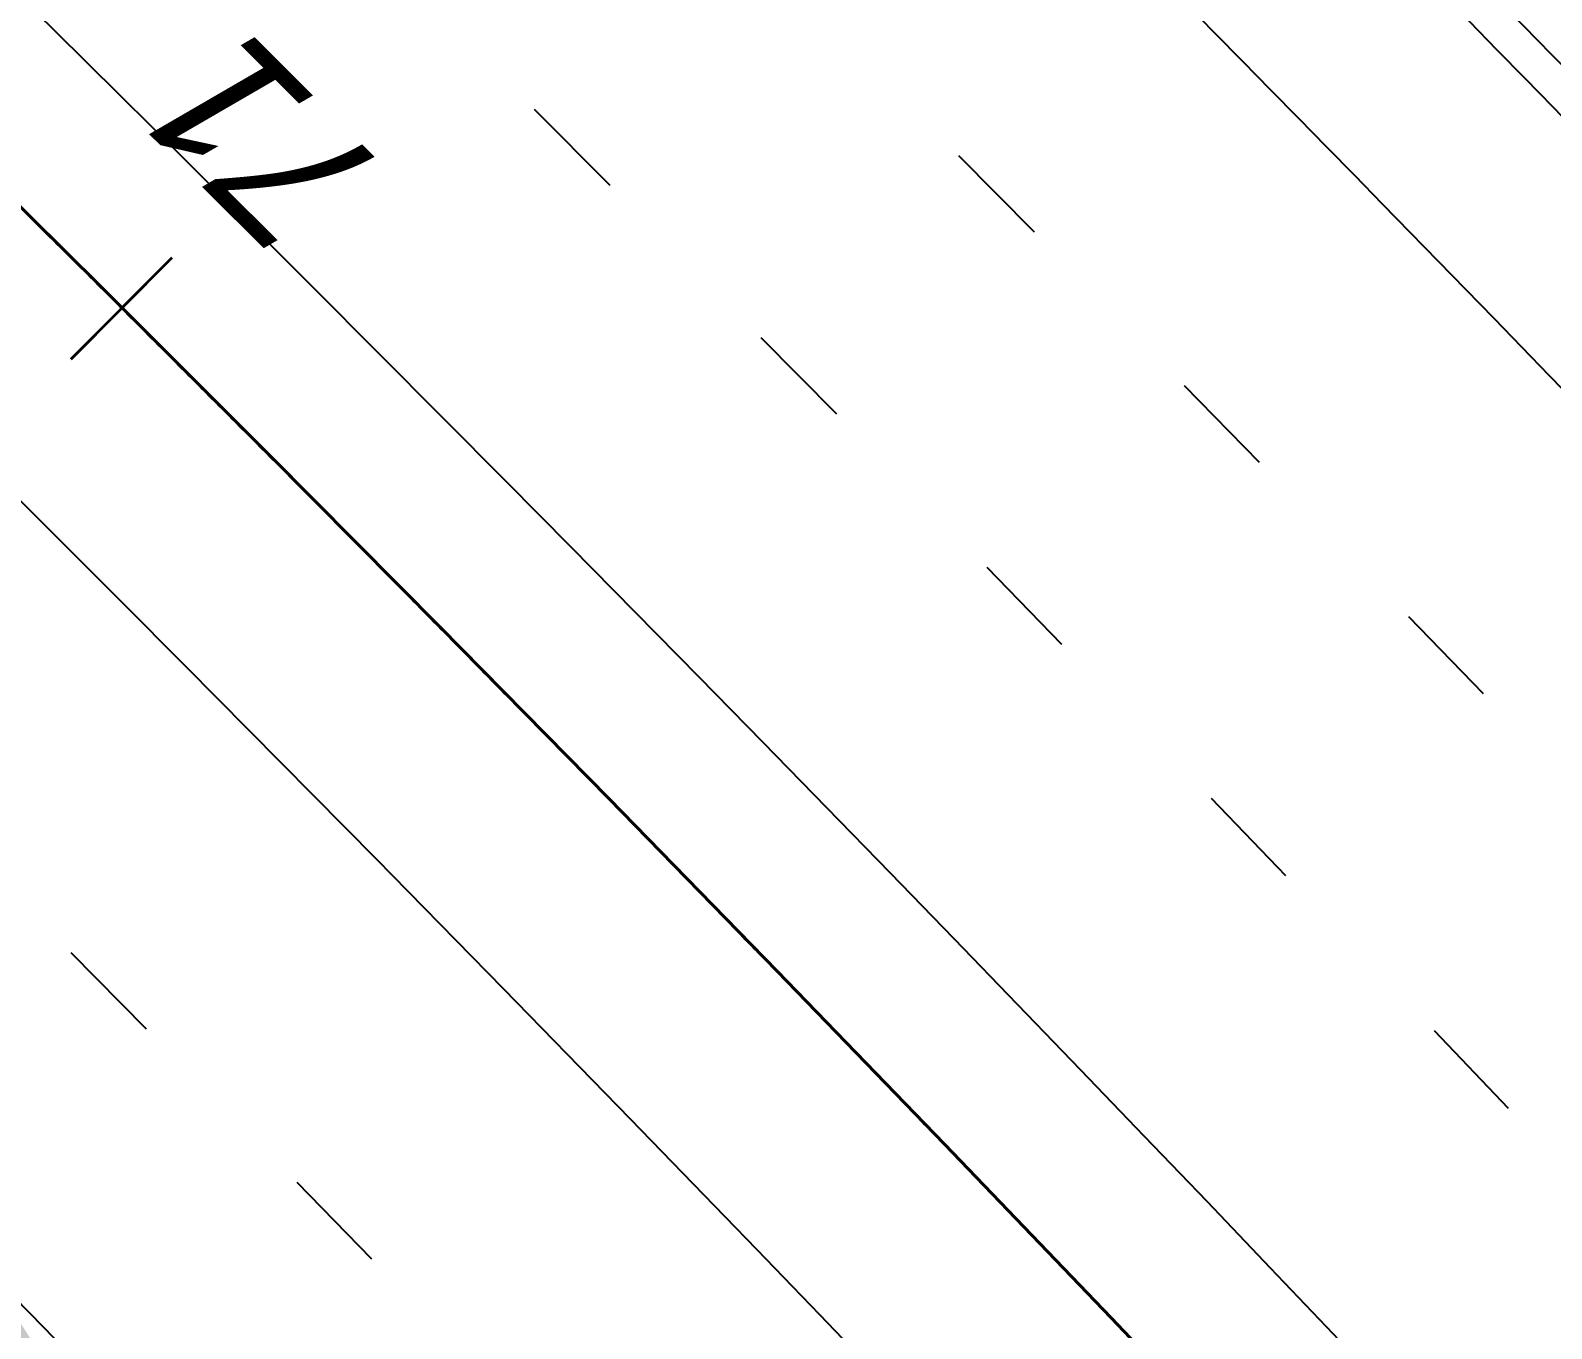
# Model space of a CAD drawing. Header units: millimetres. Extents: x 0 to 285450075, y -3000605 to 8125189010.
# Drawn here: x 6236244.46 to 6236265.72, y 5216917.48 to 5216935.62 of the extents above; entities that cross this region are included whole.
import ezdxf
from ezdxf import colors
from ezdxf.entities.mleader import LeaderData, LeaderLine
from ezdxf.enums import TextEntityAlignment as Align
from ezdxf.math import Vec2, Vec3

# ---------------------------------------------------------------- set-up
doc = ezdxf.new("R2010")
doc.units = ezdxf.units.MM
doc.set_wipeout_variables(frame=1)
for name, pattern in [('15-15', [6, 1.5, -3, 1.5]), ('CENTER', [50.8, 31.75, -6.35, 6.35, -6.35]), ('осевая', [2, 1.25, -0.25, 0.25, -0.25])]:
    doc.linetypes.add(name, pattern=pattern)
for name, color, linetype, lineweight in [('1-Бетон', 106, 'Continuous', 35), ('1-Оси', 1, 'CENTER', 20), ('Железная дорога.0', 7, 'Continuous', 9), ('ИС_Выноски', 3, 'Continuous', 18), ('ИС_Мвн', 3, 'Continuous', 18), ('ИС_Ось', 3, 'осевая', 18), ('ИС_Размер', 3, 'Continuous', 18), ('Основное направление 30.05.Пикетаж', 7, 'Continuous', 15)]:
    doc.layers.add(name, color=color, linetype=linetype, lineweight=lineweight)
doc.layers.add('_Defpoints', color=8, linetype='Continuous', plot=False)
doc.layers.add('Оси_Невидимые', color=5, linetype='Continuous', plot=False)
for name, color, linetype in [('Основное направление 30.05.Верх покрытия', 7, 'Continuous'), ('Основное направление 30.05.Ось трассы', 7, 'Continuous'), ('Петля 1 ось справа.Верх покрытия', 7, 'Continuous')]:
    doc.layers.add(name, color=color, linetype=linetype)
doc.styles.add('ISOCPEUR', font='isocpeur.ttf', dxfattribs={"width": 0.8, "oblique": 15, "height": 2.5})
doc.styles.add('Пикетаж_1', font='pragmai.shx', dxfattribs={"height": 2})

# ---------------------------------------------------------------- blocks, each defined once
blk = doc.blocks.new('б33 план')
at = {"layer": '1-Бетон'}
blk.add_lwpolyline([(1400, 700), (31600, 700), (31600, -700), (1400, -700)], close=True, dxfattribs=at)
blk.add_lwpolyline([(1400, 310), (0, 310), (0, -310), (1400, -310)], dxfattribs=at)
at = {"layer": 'ИС_Ось', "color": 3, "ltscale": 20}
blk.add_lwpolyline([(0, 0), (33000, 0)], dxfattribs=at)
blk = doc.blocks.new('*U1443')
at = {"rotation": 182.4098864728825}
blk.add_blockref('б33 план', (16485, 694), dxfattribs=at)
blk = doc.blocks.new('*U1444')
at = {"layer": '_Defpoints', "color": 0, "linetype": 'ByBlock', "lineweight": -2, "transparency": 16777216}
for p in [(0, -2252), (0, -4504), (0, -6756), (0, -9008), (0, -11260), (0, -13512), (0, -15764), (0, -18016), (0, -20268), (0, -22520), (0, -24772), (0, -27024), (0, -29276)]:
    blk.add_blockref('*U1443', p, dxfattribs=at)
blk = doc.blocks.new('Б24 план')
at = {"layer": '1-Бетон'}
blk.add_lwpolyline([(1400, -700), (22600, -700), (22600, 700), (1400, 700)], close=True, dxfattribs=at)
for points in [[(1400, -310), (0, -310), (0, 310), (1400, 310)], [(22600, -310), (24000, -310), (24000, 310), (22600, 310)]]:
    blk.add_lwpolyline(points, dxfattribs=at)
at = {"layer": 'ИС_Ось', "color": 3, "ltscale": 20}
for points in [[(300, -310), (300, 310)], [(23700, -310), (23700, 310)], [(0, 0), (24000, 0)]]:
    blk.add_lwpolyline(points, dxfattribs=at)
blk = doc.blocks.new('*U1445')
at = {"rotation": 4.910079921255813}
blk.add_blockref('Б24 план', (-11956, -1027), dxfattribs=at)
blk = doc.blocks.new('*U1446')
at = {"layer": '_Defpoints', "color": 0, "linetype": 'ByBlock', "lineweight": -2, "transparency": 16777216}
blk.add_blockref('*U1445', (0, -15806), dxfattribs=at)
blk = doc.blocks.new('iyugtyuf')
at = {"layer": 'ИС_Мвн', "color": 146, "linetype": 'ByBlock', "lineweight": -2, "true_color": 0x105689}
blk.add_lwpolyline([(-1600, 0), (-4008, 0)], dxfattribs=at)
at = {"layer": 'ИС_Мвн', "color": 146, "true_color": 0x105689}
blk.add_solid([(-1600, 267), (0, 0), (-1600, -267)], dxfattribs=at)
blk = doc.blocks.new('мост план кальмиус')
at = {"color": 8}
blk.add_wipeout([(-84927, 18748), (-83562, 45128), (-71216, 44489), (-66238, 42098), (-62410, 39358), (-58831, 35769), (-56452, 32504), (-54289, 28370), (-53279, 25638), (-52589, 23031), (-52149, 20452), (-51945, 17984), (-51953, 15404), (-51847, 1713), (16523, 174), (16499, 13750), (48681, 15115), (51950, 15396), (51993, 16603), (52429, 19670), (52763, 20976), (53228, 22376), (53763, 23670), (54928, 25867), (55955, 27386), (57261, 28968), (58369, 30088), (59857, 31352), (61766, 32654), (64399, 33987), (66743, 34802), (68607, 35230), (73006, 35615), (75369, 35737), (80966, 36027), (84021, 36185), (84924, 18748), (81975, 18490), (81924, 17723), (81924, -13317), (85003, -13811), (86426, -28044), (82156, -29131), (72090, -31693), (70682, -31945), (68645, -32063), (67160, -31993), (65457, -31748), (63155, -31122), (61641, -30507), (59831, -29528), (59206, -29119), (57612, -27877), (55950, -26189), (54592, -24362), (53635, -22662), (53329, -22000), (52862, -20805), (52220, -18396), (52133, -16966), (51955, -16166), (50601, -16282), (16894, -17701), (16523, 174), (-51847, 1713), (-51957, -16166), (-51975, -17754), (-52064, -18998), (-52207, -20149), (-52411, -21316), (-52628, -22291), (-52913, -23344), (-53313, -24568), (-53979, -26232), (-54781, -27859), (-55627, -29295), (-56959, -31171), (-57508, -31843), (-57930, -32327), (-58939, -33384), (-60064, -34421), (-61062, -35236), (-61822, -35797), (-62602, -36327), (-63223, -36717), (-63657, -36974), (-64059, -37201), (-65393, -37881), (-66993, -38563), (-68626, -39119), (-70984, -39743), (-72767, -39965), (-74388, -40088), (-88874, -37694), (-84927, -13818), (-82187, -14057), (-81927, -13317), (-81927, 17723), (-81861, 18480)], dxfattribs=at).dxf.layer = '1-Бетон'
at = {"layer": '1-Бетон', "color": 3}
blk.add_lwpolyline([(48544, 14787), (48544, -213), (50544, -213), (50544, 14787)], close=True, dxfattribs=at)
at = {"layer": '1-Бетон', "color": 4}
for points in [[(49678, 11791), (16562, 10398)], [(16549, 171), (49521, 1534)], [(10610, -16201), (16862, -16201), (50506, -14785), (73545, -12806)], [(10610, -16701), (16873, -16701), (50537, -15284), (73545, -13307)]]:
    blk.add_lwpolyline(points, dxfattribs=at)
at = {"layer": '1-Бетон'}
blk.add_lwpolyline([(16507, -16701), (49479, -15336)], dxfattribs=at)
at = {"layer": '1-Бетон', "color": 1}
blk.add_arc((0, 800001), 800001, 266.084716, 273.246619, dxfattribs=at)
at = {"layer": '1-Оси', "color": 1, "ltscale": 20}
blk.add_lwpolyline([(73545, 1470), (49673, -581), (16549, -1976), (10610, -1976)], dxfattribs=at)
at = {"layer": '_Defpoints'}
for name, p in [('*U1446', (61552, 15117)), ('*U1444', (33047, 13356))]:
    blk.add_blockref(name, p, dxfattribs=at)
blk.add_wipeout([(11938, 13749), (13722, 13749), (15433, 13750), (16249, 13750), (48681, 15115), (73545, 17251), (73545, -14311), (50601, -16282), (16894, -17701), (13985, -17701), (12431, -17701), (10511, -17701), (10610, 13750)]).dxf.layer = '1-Бетон'
at = {"layer": '1-Бетон', "color": 1}
blk.add_lwpolyline([(45251, 2282), (45364, 286)], dxfattribs=at)
at = {"layer": '1-Оси'}
blk.add_arc((0, 800000), 800000, 264.122089, 275.877664, dxfattribs=at)
at = {"layer": 'Оси_Невидимые'}
for radius, start, end in [(787250, 270.772262, 275.973201), (787750, 270.771734, 275.969385), (816200, 270.744845, 275.760605), (816700, 270.744393, 275.757091)]:
    blk.add_arc((0, 800000), radius, start, end, dxfattribs=at)
at = {"rotation": 179.8184445429172}
blk.add_blockref('iyugtyuf', (34538, 11994), dxfattribs=at)
at = {"layer": 'Основное направление 30.05.Пикетаж', "color": 1, "style": 'Пикетаж_1', "oblique": 15}
blk.add_text('71', height=2000, rotation=3.2448, dxfattribs=at).set_placement((45534, -2708), align=Align.CENTER)
blk = doc.blocks.new('stationing')
at = {"layer": 'Железная дорога.0', "color": 1}
blk.add_line((0, 1), (0, -1), dxfattribs=at)
blk = doc.blocks.new('_DotBlank')
at = {"color": 0, "linetype": 'ByBlock', "lineweight": -2}
blk.add_line((-0.5, 0), (-1, 0), dxfattribs=at)
blk.add_circle((0, 0), 0.5, dxfattribs=at)

msp = doc.modelspace()

# ---------------------------------------------------------------- linework, layer by layer
at = {"layer": 'ИС_Размер', "linetype": 'Continuous'}
msp.add_circle((6226064.7742, 5217311.3687), 148840.0322, dxfattribs=at)
at = {"layer": 'Основное направление 30.05.Верх покрытия', "color": 6, "flags": 128}
for points in [[(6236270.6489, 5216907.4119, 0.1019416), (6236008.1909, 5217096.1974), (6236008.1886, 5217096.1985, 0.0036618), (6235996.7444, 5217101.2664, 0.0031735), (6235985.2334, 5217106.1769, 0.0026853), (6235973.6673, 5217110.9514, 0.002197), (6235962.0568, 5217115.6121, 0.0017087), (6235950.4124, 5217120.1811, 0.0012204), (6235938.7435, 5217124.6811, 0.0007322), (6235927.0595, 5217129.1345, 0.0002439), (6235915.3694, 5217133.5641), (6235915.367, 5217133.565), (6235625.2946, 5217242.0473)], [(6236268.4085, 5216905.4162, 0.1019261), (6236006.9666, 5217093.4586), (6236006.9642, 5217093.4597, 0.0036623), (6235995.5603, 5217098.51, 0.003174), (6235984.0844, 5217103.4056, 0.0026857), (6235972.5481, 5217108.168, 0.0021975), (6235960.9622, 5217112.8189, 0.0017092), (6235949.3369, 5217117.3806, 0.0012209), (6235937.6817, 5217121.8753, 0.0007326), (6235926.0059, 5217126.3256, 0.0002444), (6235914.3186, 5217130.7542), (6235914.3161, 5217130.7551), (6235624.2422, 5217239.238)], [(6236261.202, 5216898.9963, 0.1018755), (6236003.0284, 5217084.6488), (6236003.026, 5217084.6498, 0.0036658), (6235991.7713, 5217089.6894, 0.0031775), (6235980.4268, 5217094.5838, 0.0026892), (6235969.0041, 5217099.3538, 0.0022008), (6235957.5141, 5217104.0204, 0.0017125), (6235945.9669, 5217108.6054, 0.0012242), (6235934.3723, 5217113.1305, 0.0007358), (6235922.7397, 5217117.618, 0.0002475), (6235911.0784, 5217122.0902), (6235911.0759, 5217122.0912), (6235620.998, 5217230.5756), (6235621.6071, 5217232.2043)], [(6236280.6558, 5216916.3265, 0.0215563), (6236230.9443, 5216965.8897)]]:
    msp.add_lwpolyline(points, format="xyb", dxfattribs=at)
at = {"layer": 'Основное направление 30.05.Верх покрытия', "color": 5, "flags": 128}
msp.add_lwpolyline([(6236280.0957, 5216915.8275, 0.0215526), (6236230.4381, 5216965.3363), (6236230.4381, 5216965.3365)], format="xyb", dxfattribs=at)
at = {"layer": 'Петля 1 ось справа.Верх покрытия', "color": 5, "linetype": '15-15', "flags": 128}
msp.add_lwpolyline([(6236274.3455, 5216910.705, 0.1019669), (6236010.2111, 5217100.7164), (6236010.2087, 5217100.7175, 0.0036615), (6235998.6882, 5217105.7916, 0.0031732), (6235987.11, 5217110.7032, 0.002685), (6235975.4859, 5217115.4745, 0.0021967), (6235963.8265, 5217120.1277, 0.0017084), (6235952.1422, 5217124.6854, 0.0012202), (6235940.4424, 5217129.1703, 0.0007319), (6235928.7365, 5217133.6053, 0.0002437), (6235917.0333, 5217138.0132), (6235917.0308, 5217138.0141), (6235626.9611, 5217246.4954)], format="xyb", dxfattribs=at)

# ---------------------------------------------------------------- next in the draw order: block references
at = {"layer": '1-Бетон', "xscale": 0.001, "yscale": 0.001, "zscale": 0.001, "rotation": 131.8774809029428}
msp.add_blockref('мост план кальмиус', (6236276.9349, 5216898.8604), dxfattribs=at)

# ---------------------------------------------------------------- next in the draw order: block references
at = {"layer": 'Основное направление 30.05.Пикетаж', "rotation": 135.1223153692792}
msp.add_blockref('stationing', (6236245.7332, 5216931.7375), dxfattribs=at)

# ---------------------------------------------------------------- next in the draw order: leaders
at = {"layer": 'ИС_Выноски', "color": 3}
ml = msp.add_multileader_mtext('Standard', dxfattribs=at)
ml.set_content('ПК70+50\\P24+3х33+24', color=3, style='ISOCPEUR')
ml.set_leader_properties(color=256, linetype='ByLayer', lineweight=-1)
ml.set_arrow_properties(name='DOTBLANK')
ml.build(insert=Vec2(0, 0))
ml.multileader.update_dxf_attribs({"text_left_attachment_type": 6, "text_right_attachment_type": 6, "dogleg_length": 0.36, "arrow_head_size": 1500, "scale": 25})
ctx = ml.context
ctx.base_point, ctx.scale, ctx.char_height, ctx.arrow_head_size, ctx.landing_gap_size, ctx.plane_origin, ctx.plane_x_axis, ctx.plane_y_axis = Vec3(6236691.2056, 5217349.7238), 25, 125, 1500, 2.25, Vec3(6242724.0352, 5214845.6196), Vec3(1, 0.0000115), Vec3(-0.0000115, 1)
ctx.left_attachment, ctx.right_attachment, ctx.text_align_type = 6, 6, 1
notes = []
notes.append((ctx, [(0, (1, 1, 0), (6236671.0754, 5217349.7235), (1, 0.0000115), 20.1302, [(1, [(6236451.887, 5217068.3139)], 0, [])])]))
ctx.mtext.insert, ctx.mtext.text_direction, ctx.mtext.rotation, ctx.mtext.width, ctx.mtext.alignment, ctx.mtext.flow_direction = Vec3(6237088.6703, 5217499.7283), Vec3(1, 0.0000115), 0.0000115, 857.209003, 2, 5
ctx.mtext.has_bg_fill, ctx.mtext.bg_color, ctx.mtext.bg_scale_factor, ctx.mtext.bg_transparency, ctx.mtext.use_window_bg_color = 1, -1027028792, 1.5, 0, 1
for ctx, leaders in notes:
    for number, flags, end, landing, length, lines in leaders:
        leader = LeaderData()
        leader.index, (leader.has_last_leader_line, leader.has_dogleg_vector, leader.attachment_direction) = number, flags
        leader.last_leader_point, leader.dogleg_vector, leader.dogleg_length = Vec3(end), Vec3(landing), length
        for number, points, colour, breaks in lines:
            line = LeaderLine()
            line.index, line.vertices, line.color, line.breaks = number, Vec3.list(points), colors.encode_raw_color(colour), breaks
            leader.lines.append(line)
        ctx.leaders.append(leader)

# ---------------------------------------------------------------- next in the draw order: linework, layer by layer
at = {"layer": '1-Бетон'}
msp.add_lwpolyline([(6236246.4399, 5216932.4466), (6236245.0276, 5216931.0289)], dxfattribs=at)
at = {"layer": 'Основное направление 30.05.Верх покрытия', "color": 5, "flags": 128}
for points in [[(6236271.3957, 5216908.0772, 0.1019468), (6236008.599, 5217097.1103, 0.0000011), (6236008.5967, 5217097.1114, 0.0036617), (6235997.1391, 5217102.1852, 0.0031734), (6235985.6164, 5217107.1006, 0.0026851), (6235974.0403, 5217111.8792, 0.0021968), (6235962.4217, 5217116.5431, 0.0017086), (6235950.7709, 5217121.1147, 0.0012203), (6235939.0975, 5217125.6163, 0.000732), (6235927.4107, 5217130.0708, 0.0002437), (6235915.7197, 5217134.5008), (6235915.7173, 5217134.5017), (6235625.6455, 5217242.9838)], [(6235623.8913, 5217238.3015), (6235913.9658, 5217129.8185), (6235913.9683, 5217129.8175, -0.0002445), (6235925.6547, 5217125.3893, -0.0007328), (6235937.3277, 5217120.94, -0.0012211), (6235948.9783, 5217116.447, -0.0017093), (6235960.5973, 5217111.8879, -0.0021976), (6235972.1751, 5217107.2402, -0.0026859), (6235983.7014, 5217102.4819, -0.0031742), (6235995.1656, 5217097.5912, -0.0036624), (6236006.5561, 5217092.5467), (6236006.5585, 5217092.5457, -0.1019209), (6236267.6617, 5216904.7509, -0.1019209)], [(6236261.7621, 5216899.4953, 0.1018794), (6236003.3345, 5217085.3335), (6236003.3321, 5217085.3345, 0.0036656), (6235992.0673, 5217090.3785, 0.0031773), (6235980.7141, 5217095.2766, 0.0026889), (6235969.2839, 5217100.0496, 0.0022006), (6235957.7878, 5217104.7187, 0.0017123), (6235946.2358, 5217109.3055, 0.0012239), (6235934.6377, 5217113.832, 0.0007356), (6235923.0031, 5217118.3202, 0.0002473), (6235911.3411, 5217122.7927), (6235911.3387, 5217122.7937), (6235621.2607, 5217231.278), (6235621.6071, 5217232.2043)], [(6236279.8639, 5216915.784, 0.0219496), (6236229.2574, 5216966.1434, 0.0219496)]]:
    msp.add_lwpolyline(points, format="xyb", dxfattribs=at)
at = {"layer": 'Основное направление 30.05.Ось трассы', "color": 1, "lineweight": 40, "true_color": 0xff0000, "flags": 128}
msp.add_lwpolyline([(6236484.5306, 5215168.6635), (6236481.8903, 5216316.6935, 0.0002441), (6236481.8575, 5216329.1934, 0.0007324), (6236481.8003, 5216341.6933, 0.0012207), (6236481.6942, 5216354.1928, 0.001709), (6236481.5149, 5216366.6915, 0.0021973), (6236481.238, 5216379.1884, 0.0026856), (6236480.839, 5216391.682, 0.0031738), (6236480.2937, 5216404.17, 0.0036621), (6236479.5777, 5216416.6494, 0.2782706), (6236007.742, 5217095.1932, 0.0036621), (6235996.2926, 5217100.2089, 0.0031738), (6235984.7756, 5217105.0676, 0.0026856), (6235973.2025, 5217109.791, 0.0021973), (6235961.5837, 5217114.4012, 0.001709), (6235949.9293, 5217118.9205, 0.0012207), (6235938.2486, 5217123.3715, 0.0007324), (6235926.5506, 5217127.7767, 0.0002441), (6235914.844, 5217132.1592), (6235320.4061, 5217354.4691, -0.0193391), (6234250.5061, 5217802.4742), (6233192.5927, 5218294.3631, 0.0310959)], format="xyb", dxfattribs=at)
at = {"layer": 'Петля 1 ось справа.Верх покрытия', "color": 5, "linetype": '15-15', "flags": 128}
for points in [[(6236274.3455, 5216910.705, 0.1019669), (6236010.2111, 5217100.7164), (6236010.2087, 5217100.7175, 0.0036615), (6235998.6882, 5217105.7916, 0.0031732), (6235987.11, 5217110.7032, 0.002685), (6235975.4859, 5217115.4745, 0.0021967), (6235963.8265, 5217120.1277, 0.0017084), (6235952.1422, 5217124.6854, 0.0012202), (6235940.4424, 5217129.1703, 0.0007319), (6235928.7365, 5217133.6053, 0.0002437), (6235917.0333, 5217138.0132), (6235917.0308, 5217138.0141), (6235626.9611, 5217246.4954)], [(6236264.7119, 5216902.1231, 0.1019003), (6236004.9465, 5217088.9396), (6236004.9441, 5217088.9406, 0.0036637), (6235993.6165, 5217093.9848, 0.0031754), (6235982.2077, 5217098.8792, 0.0026871), (6235970.7295, 5217103.6449, 0.0021988), (6235959.1925, 5217108.3033, 0.0017105), (6235947.6071, 5217112.8763, 0.0012222), (6235935.9827, 5217117.386, 0.0007339), (6235924.3289, 5217121.8547, 0.0002456), (6235912.6547, 5217126.3051), (6235912.6522, 5217126.3061), (6235622.5757, 5217234.7899)], [(6236277.1047, 5216913.2445, 0.0220668), (6236226.451, 5216963.6273, 0.0220668)]]:
    msp.add_lwpolyline(points, format="xyb", dxfattribs=at)

doc.saveas('drawing.dxf')
